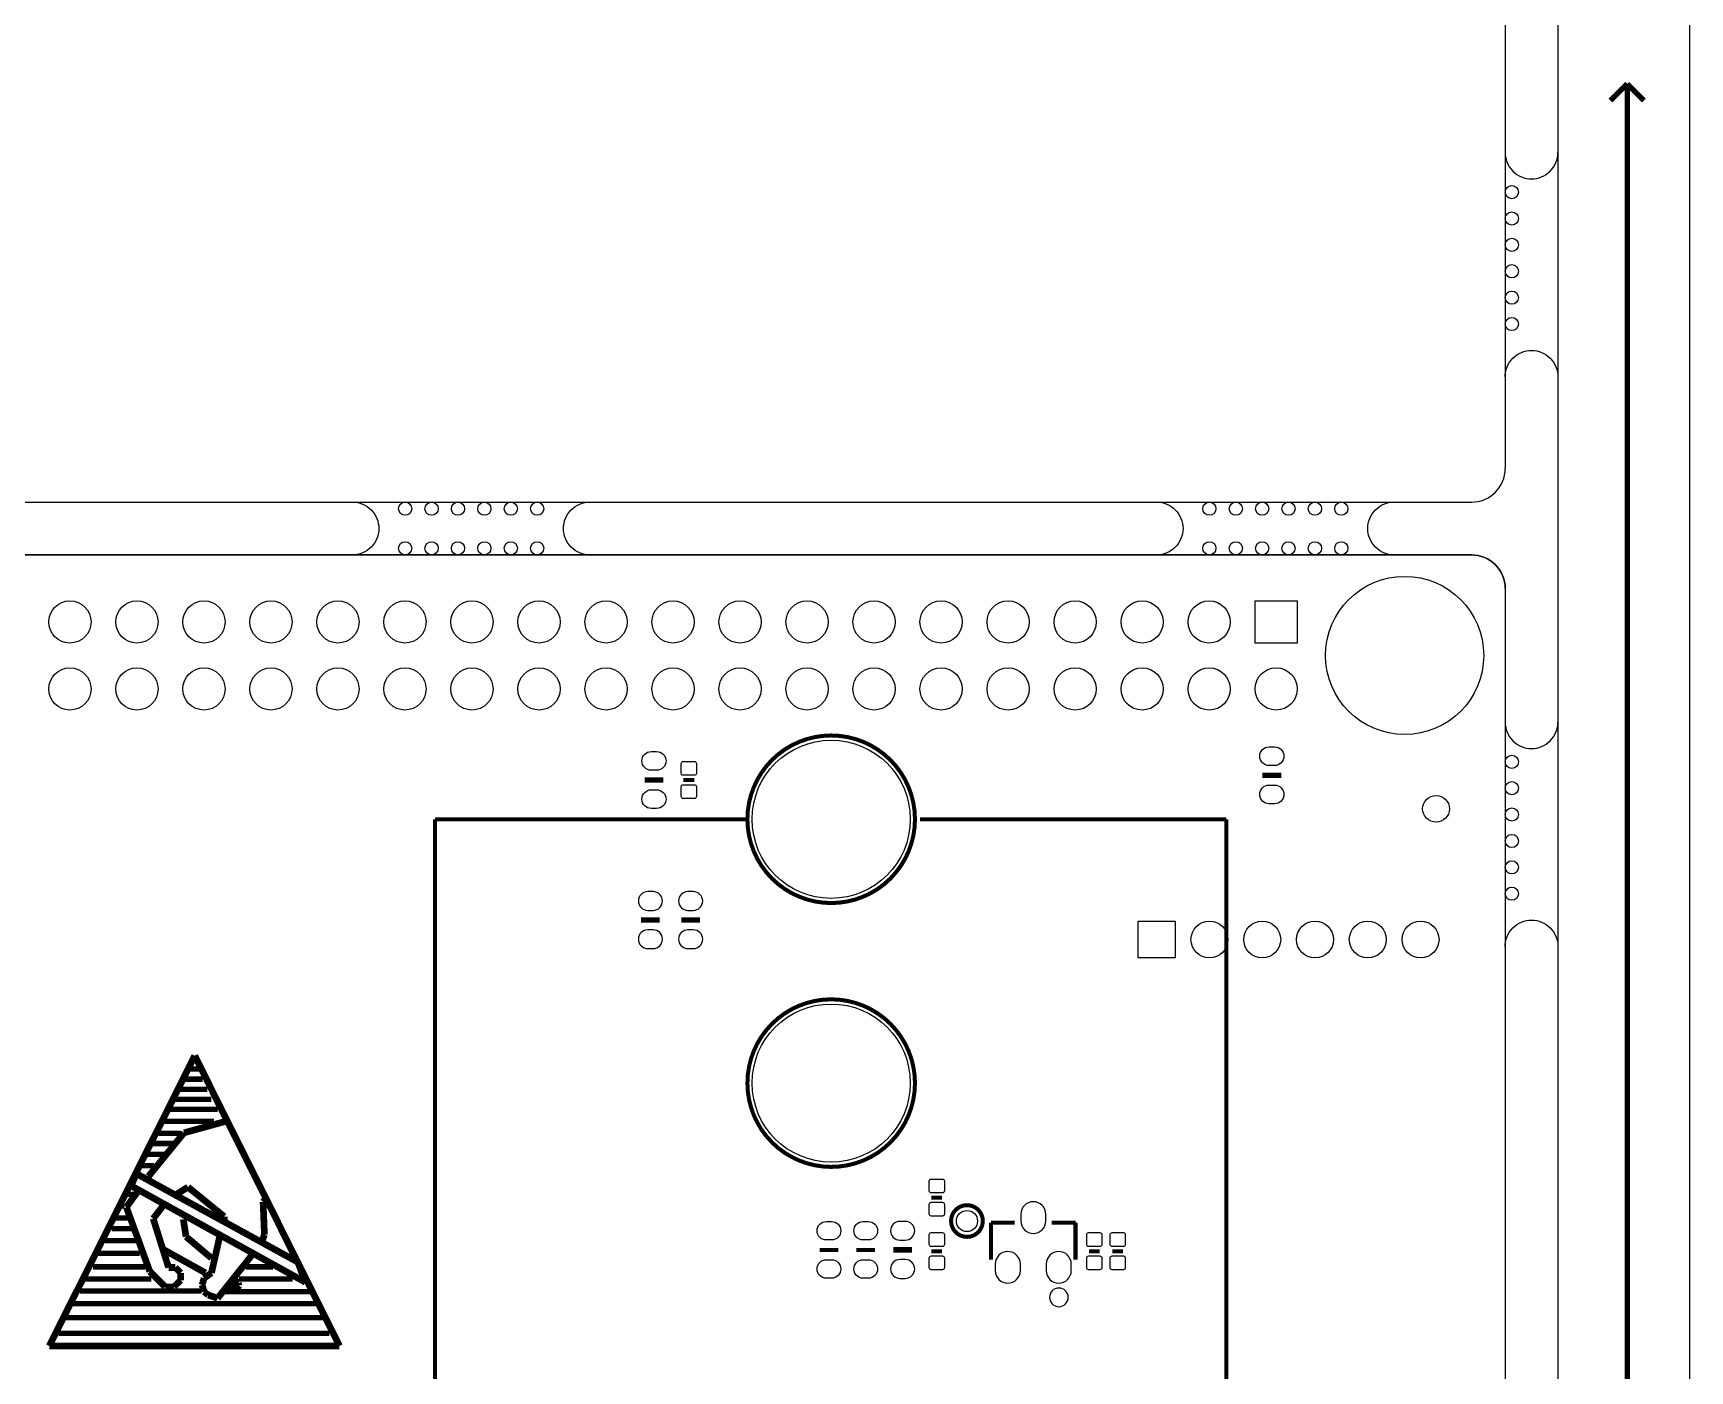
# Model space of a CAD drawing. Extents: x -7 to 117, y 0 to 182.
# Drawn here: x 54.2 to 117, y 59.1 to 109.8 of the extents above; entities that cross this region are included whole.
import ezdxf

# ---------------------------------------------------------------- set-up
doc = ezdxf.new("R2010")
doc.units = 0
for name, color, linetype in [('BG_OUTLINE', 7, 'CONTINUOUS'), ('BG_SILKSCREEN_BOTTOM', 23, 'CONTINUOUS'), ('PG_SILKSCREEN_BOTTOM', 23, 'CONTINUOUS'), ('PIN_BOTTOM', 132, 'CONTINUOUS')]:
    doc.layers.add(name, color=color, linetype=linetype)

msp = doc.modelspace()

# ---------------------------------------------------------------- linework, layer by layer
at = {"layer": 'BG_OUTLINE'}
for points in [[(115.731036, 181.999636), (112.001046, 181.999636), (112.001046, 0), (115.731036, 0)], [(110.00105, 180.729636), (110.00105, 93.269816)], [(108.73105, 89.99982), (1.27, 89.99982)], [(110.00105, 88.72982), (110.00105, 1.27)]]:
    msp.add_lwpolyline(points, dxfattribs=at)
for points in [[(117.001036, 1.27), (117.001036, 180.729636, 0.414214), (115.731036, 181.999636)], [(110.00105, 105.249726, 0.414214), (111.001048, 104.249728, 0.414214), (112.001046, 105.249726)], [(110.00105, 96.749616, -0.414214), (111.001048, 97.749614, -0.414214), (112.001046, 96.749616)], [(0, 93.269816, 0.414214), (1.27, 91.999816), (108.73105, 91.999816, 0.414214), (110.00105, 93.269816)], [(66.310002, 91.999816, -0.414214), (67.31, 90.999818, -0.414214), (66.310002, 89.99982)], [(75.310238, 89.99982, -0.414214), (74.31024, 90.999818, -0.414214), (75.310238, 91.999816)], [(96.790002, 91.999816, -0.414214), (97.79, 90.999818, -0.414214), (96.790002, 89.99982)], [(105.790238, 89.99982, -0.414214), (104.79024, 90.999818, -0.414214), (105.790238, 91.999816)], [(110.00105, 88.72982, 0.414214), (108.73105, 89.99982)], [(110.00105, 83.659726, 0.414214), (111.001048, 82.659728, 0.414214), (112.001046, 83.659726)], [(110.00105, 75.159616, -0.414214), (111.001048, 76.159614, -0.414214), (112.001046, 75.159616)]]:
    msp.add_lwpolyline(points, format="xyb", dxfattribs=at)
msp.add_lwpolyline([(110.00105, 88.72982), (110.00105, 1.27, -0.414214), (108.73105, 0), (1.27, 0, -0.414214), (0, 1.27), (0, 88.72982, -0.414214), (1.27, 89.99982), (108.73105, 89.99982, -0.414214)], format="xyb", close=True, dxfattribs=at)
at = {"layer": 'BG_SILKSCREEN_BOTTOM'}
for points, const_width in [([(114.62766, 107.85094), (113.99266, 107.21594)], 0.2032), ([(114.62512, 107.85094), (115.26012, 107.21594)], 0.2032), ([(114.62766, 30.89656), (114.62766, 107.85094)], 0.2032), ([(60.33262, 71.02094), (54.82082, 60.02274)], 0.254), ([(65.81902, 60.02274), (60.33262, 71.02094)], 0.254), ([(60.10402, 70.51294), (60.51042, 70.51294)], 0.2032), ([(59.77382, 69.75094), (60.81522, 69.75094)], 0.2032), ([(59.92622, 70.13194), (60.63742, 70.13194)], 0.2032), ([(59.39282, 68.98894), (61.19622, 68.98894)], 0.2032), ([(59.59602, 69.36994), (60.96762, 69.36994)], 0.2032), ([(59.18962, 68.53174), (61.06922, 68.53174)], 0.2032), ([(61.50102, 68.53174), (59.92622, 68.09994)], 0.254), ([(59.92622, 68.09994), (58.58002, 66.44894)], 0.254), ([(58.96102, 68.07454), (59.79922, 68.07454)], 0.2032), ([(58.52922, 67.28714), (59.16422, 67.28714)], 0.2032), ([(58.73242, 67.69354), (59.49442, 67.69354)], 0.2032), ([(57.91962, 66.09334), (58.12282, 66.55054)], 0.254), ([(58.12282, 66.55054), (64.24422, 63.19774)], 0.254), ([(58.30062, 66.85534), (58.78322, 66.85534)], 0.2032), ([(58.14822, 65.83934), (57.74182, 65.28054)], 0.254), ([(64.52362, 62.43574), (57.91962, 66.09334)], 0.254), ([(59.67222, 65.78854), (60.07862, 66.04254)], 0.254), ([(60.07862, 66.04254), (61.45022, 64.92494)], 0.254), ([(57.48782, 65.33134), (57.66562, 65.33134)], 0.2032), ([(57.66562, 65.76314), (58.02122, 65.76314)], 0.2032), ([(57.74182, 65.28054), (58.63082, 62.84214)], 0.254), ([(58.75782, 64.84874), (59.11342, 65.30594)], 0.254), ([(62.92342, 65.48374), (63.02502, 65.61074)], 0.254), ([(62.97422, 64.23914), (62.92342, 65.48374)], 0.254), ([(57.31002, 64.87414), (57.79262, 64.87414)], 0.2032), ([(59.34202, 62.99454), (58.75782, 64.84874)], 0.254), ([(59.90082, 64.82334), (60.00242, 64.16294)], 0.254), ([(61.45022, 64.92494), (61.45022, 64.72174)], 0.254), ([(56.92902, 64.01054), (58.09742, 64.01054)], 0.2032), ([(57.18302, 64.46774), (57.97042, 64.46774)], 0.2032), ([(60.00242, 64.16294), (60.96762, 63.35014)], 0.254), ([(61.27242, 64.13754), (60.96762, 62.79134)], 0.254), ([(62.87262, 63.95974), (62.97422, 64.23914)], 0.254), ([(56.67502, 63.52794), (58.24982, 63.52794)], 0.2032), ([(59.13882, 63.68034), (60.73902, 62.79134)], 0.254), ([(61.19622, 61.82614), (62.49162, 63.45174)], 0.254), ([(56.47182, 63.01994), (58.45302, 63.01994)], 0.2032), ([(58.63082, 62.84214), (59.21502, 62.25794)], 0.254), ([(59.59602, 62.99454), (59.34202, 62.99454)], 0.254), ([(59.79922, 62.79134), (59.59602, 62.99454)], 0.254), ([(59.79922, 62.51194), (59.79922, 62.79134)], 0.254), ([(60.96762, 62.79134), (60.68822, 62.58814)], 0.254), ([(62.26302, 63.01994), (63.30442, 63.01994)], 0.2032), ([(64.24422, 63.19774), (64.52362, 62.43574)], 0.254), ([(55.98922, 62.10554), (60.58662, 62.10554)], 0.2032), ([(56.09082, 62.56274), (58.68162, 62.56274)], 0.2032), ([(59.21502, 62.25794), (59.54522, 62.25794)], 0.254), ([(59.54522, 62.25794), (59.79922, 62.51194)], 0.254), ([(60.68822, 62.58814), (60.61202, 62.33414)], 0.254), ([(60.61202, 62.33414), (60.68822, 62.08014)], 0.254), ([(60.68822, 62.08014), (60.84062, 61.95314)], 0.254), ([(61.47562, 62.08014), (64.75222, 62.08014)], 0.2032), ([(61.62802, 62.33414), (61.93282, 62.18174)], 0.254), ([(61.98362, 62.41034), (61.85662, 62.51194)], 0.254), ([(61.93282, 62.18174), (62.00902, 62.30874)], 0.254), ([(62.00902, 62.30874), (61.98362, 62.41034)], 0.254), ([(62.00902, 62.56274), (64.04102, 62.56274)], 0.2032), ([(55.63362, 61.62294), (65.00622, 61.62294)], 0.2032), ([(60.84062, 61.95314), (61.06922, 61.87694)], 0.254), ([(61.06922, 61.87694), (61.19622, 61.82614)], 0.254), ([(55.35422, 61.08954), (65.23482, 61.08954)], 0.2032), ([(55.17642, 60.50534), (65.43802, 60.50534)], 0.2032), ([(54.82082, 60.02274), (65.81902, 60.02274)], 0.254)]:
    msp.add_lwpolyline(points, dxfattribs=dict(at, const_width=const_width))
at = {"layer": 'PG_SILKSCREEN_BOTTOM', "const_width": 0.1524}
for points in [[(87.631016, 79.98206, 1), (81.280508, 79.98206, 1), (87.631016, 79.98206)], [(87.631016, 69.982842, 1), (81.280508, 69.982842, 1), (87.631016, 69.982842)], [(90.200988, 64.75603, 1), (89.001092, 64.75603, 1), (90.200988, 64.75603)]]:
    msp.add_lwpolyline(points, format="xyb", dxfattribs=at)
at = {"layer": 'PG_SILKSCREEN_BOTTOM'}
for points, const_width in [([(101.51364, 81.64703), (100.80244, 81.64703)], 0.2032), ([(78.09484, 81.46923), (77.38364, 81.46923)], 0.2032), ([(79.26324, 81.46923), (78.85684, 81.46923)], 0.1524), ([(69.433948, 79.98206), (81.347818, 79.98206)], 0.1524), ([(69.433948, 28.036266), (69.433948, 79.98206)], 0.1524), ([(87.824818, 79.98206), (99.433888, 79.98206)], 0.1524), ([(99.433888, 79.98206), (99.433888, 28.036266)], 0.1524), ([(77.248258, 76.16063), (77.959458, 76.16063)], 0.2032), ([(78.772258, 76.16063), (79.483458, 76.16063)], 0.2032), ([(88.66124, 65.64503), (88.25484, 65.64503)], 0.1524), ([(90.515694, 64.694054), (90.515694, 63.294006)], 0.1524), ([(91.415616, 64.694054), (90.515694, 64.694054)], 0.1524), ([(93.715586, 64.694054), (92.815664, 64.694054)], 0.1524), ([(93.715586, 63.294006), (93.715586, 64.694054)], 0.1524), ([(84.72424, 63.66383), (84.01304, 63.66383)], 0.1524), ([(86.12124, 63.66383), (85.41004, 63.66383)], 0.1524), ([(86.80704, 63.66383), (87.51824, 63.66383)], 0.2032), ([(88.25484, 63.61303), (88.66124, 63.61303)], 0.1524), ([(94.22384, 63.61303), (94.63024, 63.61303)], 0.1524), ([(95.51924, 63.61303), (95.11284, 63.61303)], 0.1524)]:
    msp.add_lwpolyline(points, dxfattribs=dict(at, const_width=const_width))
msp.add_lwpolyline([(93.439488, 61.863986, 1), (92.731792, 61.864074, 1)], format="xyb", close=True, dxfattribs=at)
at = {"layer": 'PIN_BOTTOM'}
for points in [[(100.521135, 88.259793), (102.121081, 88.259793), (102.121081, 86.659847), (100.521135, 86.659847)], [(97.493074, 76.124054), (97.493074, 74.724006), (96.093026, 74.724006), (96.093026, 76.124054)]]:
    msp.add_lwpolyline(points, close=True, dxfattribs=at)
for points in [[(77.84084, 81.837784), (77.63764, 81.837784, -1), (77.63764, 82.548984), (77.84084, 82.548984, -1)], [(101.25964, 82.015584), (101.05644, 82.015584, -1), (101.05644, 82.726784), (101.25964, 82.726784, -1)], [(79.360014, 81.734152), (79.360014, 82.084164, 0.415686), (79.285084, 82.159094), (78.834996, 82.159094, 0.415686), (78.760066, 82.084164), (78.760066, 81.734152, 0.415686), (78.834996, 81.659222), (79.285084, 81.659222, 0.415686)], [(77.84084, 80.389476), (77.63764, 80.389476, -1), (77.63764, 81.100676), (77.84084, 81.100676, -1)], [(79.360014, 80.854296), (79.360014, 81.204308, 0.415686), (79.285084, 81.279238), (78.834996, 81.279238, 0.415686), (78.760066, 81.204308), (78.760066, 80.854296, 0.415686), (78.834996, 80.779366), (79.285084, 80.779366, 0.415686)], [(101.25964, 80.567276), (101.05644, 80.567276, -1), (101.05644, 81.278476), (101.25964, 81.278476, -1)], [(77.705458, 77.240384), (77.502258, 77.240384, 1), (77.502258, 76.529184), (77.705458, 76.529184, 1)], [(79.229458, 77.240384), (79.026258, 77.240384, 1), (79.026258, 76.529184), (79.229458, 76.529184, 1)], [(77.705458, 75.792076), (77.502258, 75.792076, 1), (77.502258, 75.080876), (77.705458, 75.080876, 1)], [(79.229458, 75.792076), (79.026258, 75.792076, 1), (79.026258, 75.080876), (79.229458, 75.080876, 1)], [(88.758014, 65.909952), (88.758014, 66.259964, 0.415686), (88.683084, 66.334894), (88.232996, 66.334894, 0.415686), (88.158066, 66.259964), (88.158066, 65.909952, 0.415686), (88.232996, 65.835022), (88.683084, 65.835022, 0.415686)], [(88.758014, 65.030096), (88.758014, 65.380108, 0.415686), (88.683084, 65.455038), (88.232996, 65.455038, 0.415686), (88.158066, 65.380108), (88.158066, 65.030096, 0.415686), (88.232996, 64.955166), (88.683084, 64.955166, 0.415686)], [(91.64066, 65.012062), (91.64066, 64.762126, 1), (92.59062, 64.762126), (92.59062, 65.012062, 1)], [(84.468589, 64.037972), (84.268691, 64.037972, -1), (84.268691, 64.737996), (84.468589, 64.737996, -1)], [(85.865589, 64.037972), (85.665691, 64.037972, -1), (85.665691, 64.737996), (85.865589, 64.737996, -1)], [(87.26424, 64.743584), (87.06104, 64.743584, 1), (87.06104, 64.032384), (87.26424, 64.032384, 1)], [(88.158066, 64.227964), (88.158066, 63.877952, 0.415686), (88.232996, 63.803022), (88.683084, 63.803022, 0.415686), (88.758014, 63.877952), (88.758014, 64.227964, 0.415686), (88.683084, 64.302894), (88.232996, 64.302894, 0.415686)], [(94.127066, 64.227964), (94.127066, 63.877952, 0.415686), (94.201996, 63.803022), (94.652084, 63.803022, 0.415686), (94.727014, 63.877952), (94.727014, 64.227964, 0.415686), (94.652084, 64.302894), (94.201996, 64.302894, 0.415686)], [(95.616014, 63.877952), (95.616014, 64.227964, 0.415686), (95.541084, 64.302894), (95.090996, 64.302894, 0.415686), (95.016066, 64.227964), (95.016066, 63.877952, 0.415686), (95.090996, 63.803022), (95.541084, 63.803022, 0.415686)], [(88.158066, 63.348108), (88.158066, 62.998096, 0.415686), (88.232996, 62.923166), (88.683084, 62.923166, 0.415686), (88.758014, 62.998096), (88.758014, 63.348108, 0.415686), (88.683084, 63.423038), (88.232996, 63.423038, 0.415686)], [(90.674698, 63.126112), (90.674698, 62.876176, 1), (91.624658, 62.876176), (91.624658, 63.126112, 1)], [(92.606622, 63.126112), (92.606622, 62.876176, 1), (93.556582, 62.876176), (93.556582, 63.126112, 1)], [(94.127066, 63.348108), (94.127066, 62.998096, 0.415686), (94.201996, 62.923166), (94.652084, 62.923166, 0.415686), (94.727014, 62.998096), (94.727014, 63.348108, 0.415686), (94.652084, 63.423038), (94.201996, 63.423038, 0.415686)], [(95.616014, 62.998096), (95.616014, 63.348108, 0.415686), (95.541084, 63.423038), (95.090996, 63.423038, 0.415686), (95.016066, 63.348108), (95.016066, 62.998096, 0.415686), (95.090996, 62.923166), (95.541084, 62.923166, 0.415686)], [(84.468589, 62.589664), (84.268691, 62.589664, -1), (84.268691, 63.289688), (84.468589, 63.289688, -1)], [(85.865589, 62.589664), (85.665691, 62.589664, -1), (85.665691, 63.289688), (85.865589, 63.289688, -1)], [(87.26424, 63.295276), (87.06104, 63.295276, 1), (87.06104, 62.584076), (87.26424, 62.584076, 1)]]:
    msp.add_lwpolyline(points, format="xyb", close=True, dxfattribs=at)
for centre, radius in [((110.250986, 103.749856), 0.250063), ((110.250986, 102.749858), 0.250063), ((110.250986, 101.74986), 0.250063), ((110.250986, 100.749608), 0.250063), ((110.250986, 99.74961), 0.250063), ((110.250986, 98.749612), 0.250063), ((68.309998, 91.74988), 0.250063), ((69.309996, 91.74988), 0.250063), ((70.309994, 91.74988), 0.250063), ((71.310246, 91.74988), 0.250063), ((72.310244, 91.74988), 0.250063), ((73.310242, 91.74988), 0.250063), ((98.789998, 91.74988), 0.250063), ((99.789996, 91.74988), 0.250063), ((100.789994, 91.74988), 0.250063), ((101.790246, 91.74988), 0.250063), ((102.790244, 91.74988), 0.250063), ((103.790242, 91.74988), 0.250063), ((68.309998, 90.249756), 0.250063), ((69.309996, 90.249756), 0.250063), ((70.309994, 90.249756), 0.250063), ((71.310246, 90.249756), 0.250063), ((72.310244, 90.249756), 0.250063), ((73.310242, 90.249756), 0.250063), ((98.789998, 90.249756), 0.250063), ((99.789996, 90.249756), 0.250063), ((100.789994, 90.249756), 0.250063), ((101.790246, 90.249756), 0.250063), ((102.790244, 90.249756), 0.250063), ((103.790242, 90.249756), 0.250063), ((106.19105, 86.18982), 2.9972), ((55.601108, 87.45982), 0.799973), ((58.141108, 87.45982), 0.799973), ((60.681108, 87.45982), 0.799973), ((63.221108, 87.45982), 0.799973), ((65.761108, 87.45982), 0.799973), ((68.301108, 87.45982), 0.799973), ((70.841108, 87.45982), 0.799973), ((73.381108, 87.45982), 0.799973), ((75.921108, 87.45982), 0.799973), ((78.461108, 87.45982), 0.799973), ((81.001108, 87.45982), 0.799973), ((83.541108, 87.45982), 0.799973), ((86.081108, 87.45982), 0.799973), ((88.621108, 87.45982), 0.799973), ((91.161108, 87.45982), 0.799973), ((93.701108, 87.45982), 0.799973), ((96.241108, 87.45982), 0.799973), ((98.781108, 87.45982), 0.799973), ((55.601108, 84.91982), 0.799973), ((58.141108, 84.91982), 0.799973), ((60.681108, 84.91982), 0.799973), ((63.221108, 84.91982), 0.799973), ((65.761108, 84.91982), 0.799973), ((68.301108, 84.91982), 0.799973), ((70.841108, 84.91982), 0.799973), ((73.381108, 84.91982), 0.799973), ((75.921108, 84.91982), 0.799973), ((78.461108, 84.91982), 0.799973), ((81.001108, 84.91982), 0.799973), ((83.541108, 84.91982), 0.799973), ((86.081108, 84.91982), 0.799973), ((88.621108, 84.91982), 0.799973), ((91.161108, 84.91982), 0.799973), ((93.701108, 84.91982), 0.799973), ((96.241108, 84.91982), 0.799973), ((98.781108, 84.91982), 0.799973), ((101.321108, 84.91982), 0.799973), ((84.455762, 79.98206), 2.9972), ((110.250986, 82.159856), 0.250063), ((110.250986, 81.159858), 0.250063), ((107.38104, 80.37703), 0.508), ((110.250986, 80.15986), 0.250063), ((110.250986, 79.159608), 0.250063), ((110.250986, 78.15961), 0.250063), ((110.250986, 77.159612), 0.250063), ((98.793046, 75.42403), 0.700024), ((100.793042, 75.42403), 0.700024), ((102.793038, 75.42403), 0.700024), ((104.793034, 75.42403), 0.700024), ((106.79303, 75.42403), 0.700024), ((84.455762, 69.982842), 2.9972), ((89.60104, 64.75603), 0.40005)]:
    msp.add_circle(centre, radius, dxfattribs=at)

doc.saveas('drawing.dxf')
